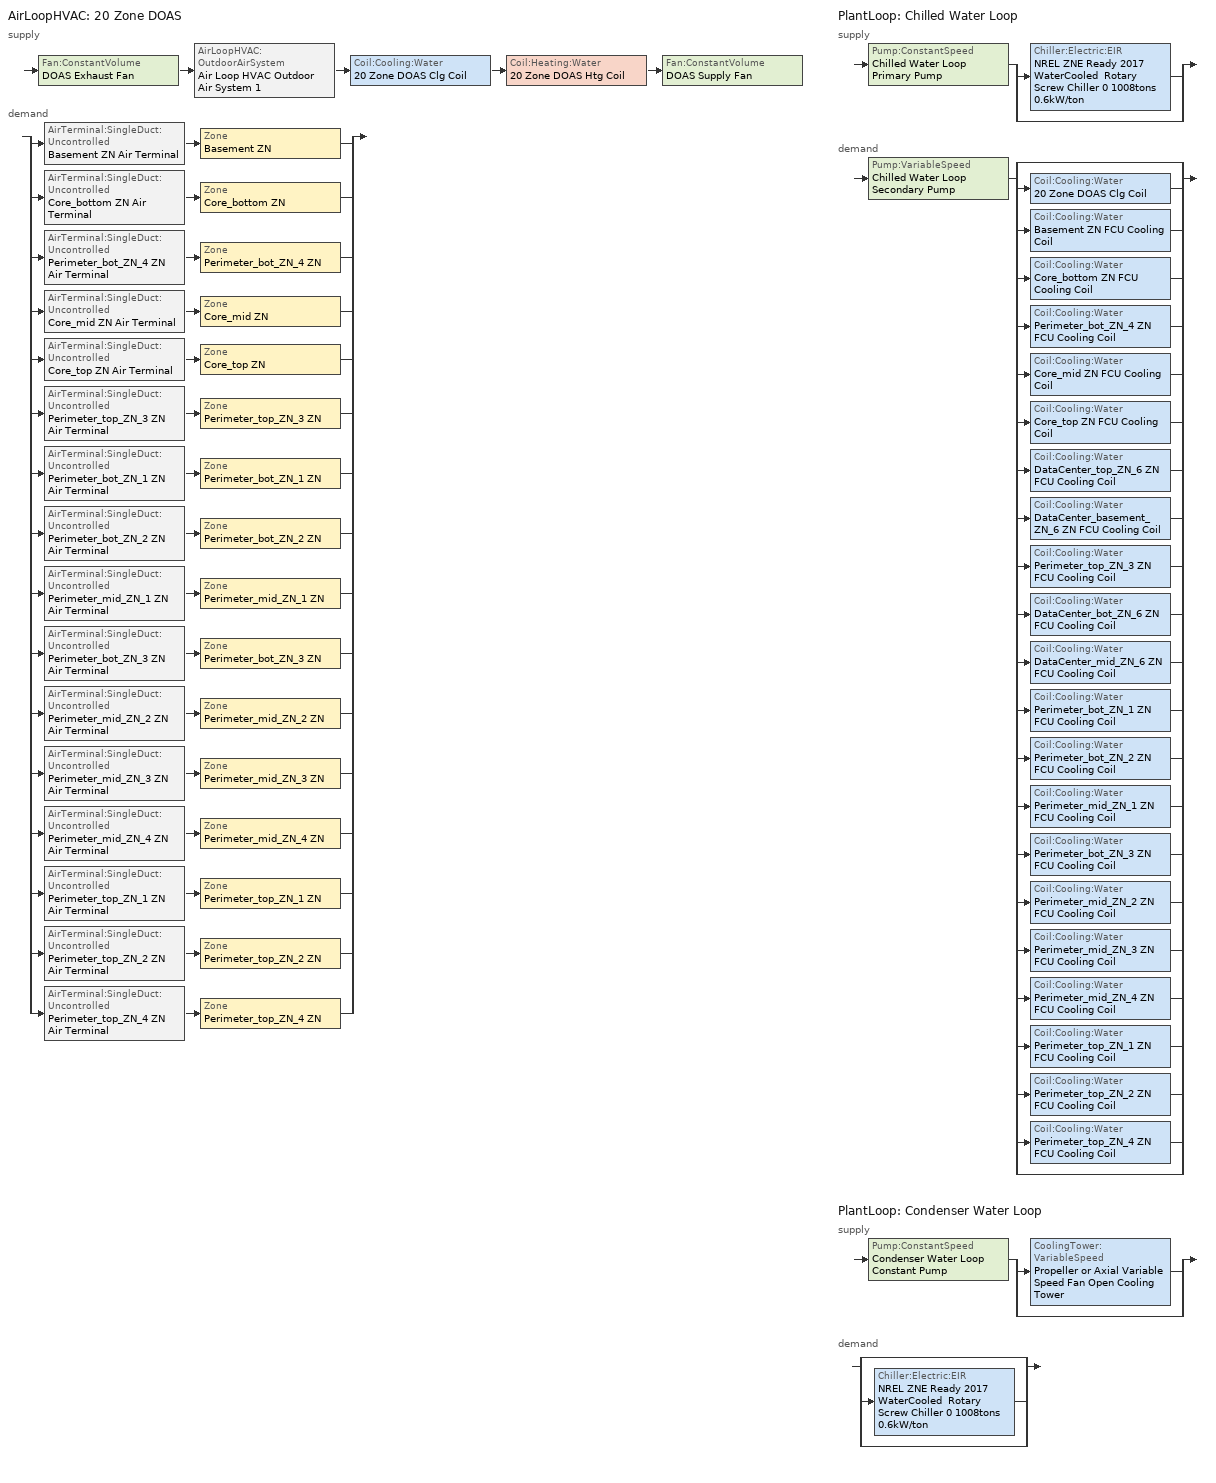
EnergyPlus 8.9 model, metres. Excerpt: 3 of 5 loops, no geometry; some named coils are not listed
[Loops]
AirLoopHVAC '20 Zone DOAS'
 supply: Fan:ConstantVolume 'DOAS Exhaust Fan' > AirLoopHVAC:OutdoorAirSystem 'Air Loop HVAC Outdoor Air System 1' > Coil:Cooling:Water '20 Zone DOAS Clg Coil' > Coil:Heating:Water '20 Zone DOAS Htg Coil' > Fan:ConstantVolume 'DOAS Supply Fan'
 demand: split
  | AirTerminal:SingleDuct:Uncontrolled 'Basement ZN Air Terminal' > Zone 'Basement ZN'
  | AirTerminal:SingleDuct:Uncontrolled 'Core_bottom ZN Air Terminal' > Zone 'Core_bottom ZN'
  | AirTerminal:SingleDuct:Uncontrolled 'Perimeter_bot_ZN_4 ZN Air Terminal' > Zone 'Perimeter_bot_ZN_4 ZN'
  | AirTerminal:SingleDuct:Uncontrolled 'Core_mid ZN Air Terminal' > Zone 'Core_mid ZN'
  | AirTerminal:SingleDuct:Uncontrolled 'Core_top ZN Air Terminal' > Zone 'Core_top ZN'
  | AirTerminal:SingleDuct:Uncontrolled 'Perimeter_top_ZN_3 ZN Air Terminal' > Zone 'Perimeter_top_ZN_3 ZN'
  | AirTerminal:SingleDuct:Uncontrolled 'Perimeter_bot_ZN_1 ZN Air Terminal' > Zone 'Perimeter_bot_ZN_1 ZN'
  | AirTerminal:SingleDuct:Uncontrolled 'Perimeter_bot_ZN_2 ZN Air Terminal' > Zone 'Perimeter_bot_ZN_2 ZN'
  | AirTerminal:SingleDuct:Uncontrolled 'Perimeter_mid_ZN_1 ZN Air Terminal' > Zone 'Perimeter_mid_ZN_1 ZN'
  | AirTerminal:SingleDuct:Uncontrolled 'Perimeter_bot_ZN_3 ZN Air Terminal' > Zone 'Perimeter_bot_ZN_3 ZN'
  | AirTerminal:SingleDuct:Uncontrolled 'Perimeter_mid_ZN_2 ZN Air Terminal' > Zone 'Perimeter_mid_ZN_2 ZN'
  | AirTerminal:SingleDuct:Uncontrolled 'Perimeter_mid_ZN_3 ZN Air Terminal' > Zone 'Perimeter_mid_ZN_3 ZN'
  | AirTerminal:SingleDuct:Uncontrolled 'Perimeter_mid_ZN_4 ZN Air Terminal' > Zone 'Perimeter_mid_ZN_4 ZN'
  | AirTerminal:SingleDuct:Uncontrolled 'Perimeter_top_ZN_1 ZN Air Terminal' > Zone 'Perimeter_top_ZN_1 ZN'
  | AirTerminal:SingleDuct:Uncontrolled 'Perimeter_top_ZN_2 ZN Air Terminal' > Zone 'Perimeter_top_ZN_2 ZN'
  | AirTerminal:SingleDuct:Uncontrolled 'Perimeter_top_ZN_4 ZN Air Terminal' > Zone 'Perimeter_top_ZN_4 ZN'
PlantLoop 'Chilled Water Loop'
 supply: Pump:ConstantSpeed 'Chilled Water Loop Primary Pump' > split
  | Chiller:Electric:EIR 'NREL ZNE Ready 2017 WaterCooled  Rotary Screw Chiller 0 1008tons 0.6kW/ton'
  | bypass
 demand: Pump:VariableSpeed 'Chilled Water Loop Secondary Pump' > split
  | bypass
  | Coil:Cooling:Water '20 Zone DOAS Clg Coil'
  | Coil:Cooling:Water 'Basement ZN FCU Cooling Coil'
  | Coil:Cooling:Water 'Core_bottom ZN FCU Cooling Coil'
  | Coil:Cooling:Water 'Perimeter_bot_ZN_4 ZN FCU Cooling Coil'
  | Coil:Cooling:Water 'Core_mid ZN FCU Cooling Coil'
  | Coil:Cooling:Water 'Core_top ZN FCU Cooling Coil'
  | Coil:Cooling:Water 'DataCenter_top_ZN_6 ZN FCU Cooling Coil'
  | Coil:Cooling:Water 'DataCenter_basement_ZN_6 ZN FCU Cooling Coil'
  | Coil:Cooling:Water 'Perimeter_top_ZN_3 ZN FCU Cooling Coil'
  | Coil:Cooling:Water 'DataCenter_bot_ZN_6 ZN FCU Cooling Coil'
  | Coil:Cooling:Water 'DataCenter_mid_ZN_6 ZN FCU Cooling Coil'
  | Coil:Cooling:Water 'Perimeter_bot_ZN_1 ZN FCU Cooling Coil'
  | Coil:Cooling:Water 'Perimeter_bot_ZN_2 ZN FCU Cooling Coil'
  | Coil:Cooling:Water 'Perimeter_mid_ZN_1 ZN FCU Cooling Coil'
  | Coil:Cooling:Water 'Perimeter_bot_ZN_3 ZN FCU Cooling Coil'
  | Coil:Cooling:Water 'Perimeter_mid_ZN_2 ZN FCU Cooling Coil'
  | Coil:Cooling:Water 'Perimeter_mid_ZN_3 ZN FCU Cooling Coil'
  | Coil:Cooling:Water 'Perimeter_mid_ZN_4 ZN FCU Cooling Coil'
  | Coil:Cooling:Water 'Perimeter_top_ZN_1 ZN FCU Cooling Coil'
  | Coil:Cooling:Water 'Perimeter_top_ZN_2 ZN FCU Cooling Coil'
  | Coil:Cooling:Water 'Perimeter_top_ZN_4 ZN FCU Cooling Coil'
  | bypass
PlantLoop 'Condenser Water Loop'
 supply: Pump:ConstantSpeed 'Condenser Water Loop Constant Pump' > split
  | CoolingTower:VariableSpeed 'Propeller or Axial Variable Speed Fan Open Cooling Tower'
  | bypass
 demand: split
  | bypass
  | Chiller:Electric:EIR 'NREL ZNE Ready 2017 WaterCooled  Rotary Screw Chiller 0 1008tons 0.6kW/ton'
  | bypass
[ZoneControl:Thermostat] Control Object Type 1=ThermostatSetpoint:DualSetpoint
Name | Zone or ZoneList | Control Type Schedule | Control Name 1
Basement ZN Thermostat | Basement ZN | Basement ZN Thermostat Schedule | Office WholeBuilding - Lg Office Thermostat 1
Core_bottom ZN Thermostat | Core_bottom ZN | Core_bottom ZN Thermostat Schedule | Office WholeBuilding - Lg Office Thermostat 2
Core_mid ZN Thermostat | Core_mid ZN | Core_mid ZN Thermostat Schedule | Office WholeBuilding - Lg Office Thermostat 3
Core_top ZN Thermostat | Core_top ZN | Core_top ZN Thermostat Schedule | Office WholeBuilding - Lg Office Thermostat 4
DataCenter_basement_ZN_6 ZN Thermostat | DataCenter_basement_ZN_6 ZN | DataCenter_basement_ZN_6 ZN Thermostat Schedule | Office OfficeLarge Main Data Center Thermostat 1
DataCenter_bot_ZN_6 ZN Thermostat | DataCenter_bot_ZN_6 ZN | DataCenter_bot_ZN_6 ZN Thermostat Schedule | Office OfficeLarge Data Center Thermostat 1
DataCenter_mid_ZN_6 ZN Thermostat | DataCenter_mid_ZN_6 ZN | DataCenter_mid_ZN_6 ZN Thermostat Schedule | Office OfficeLarge Data Center Thermostat 2
DataCenter_top_ZN_6 ZN Thermostat | DataCenter_top_ZN_6 ZN | DataCenter_top_ZN_6 ZN Thermostat Schedule | Office OfficeLarge Data Center Thermostat 3
Perimeter_bot_ZN_1 ZN Thermostat | Perimeter_bot_ZN_1 ZN | Perimeter_bot_ZN_1 ZN Thermostat Schedule | Office WholeBuilding - Lg Office Thermostat 5
Perimeter_bot_ZN_2 ZN Thermostat | Perimeter_bot_ZN_2 ZN | Perimeter_bot_ZN_2 ZN Thermostat Schedule | Office WholeBuilding - Lg Office Thermostat 6
Perimeter_bot_ZN_3 ZN Thermostat | Perimeter_bot_ZN_3 ZN | Perimeter_bot_ZN_3 ZN Thermostat Schedule | Office WholeBuilding - Lg Office Thermostat 7
Perimeter_bot_ZN_4 ZN Thermostat | Perimeter_bot_ZN_4 ZN | Perimeter_bot_ZN_4 ZN Thermostat Schedule | Office WholeBuilding - Lg Office Thermostat 8
Perimeter_mid_ZN_1 ZN Thermostat | Perimeter_mid_ZN_1 ZN | Perimeter_mid_ZN_1 ZN Thermostat Schedule | Office WholeBuilding - Lg Office Thermostat 9
Perimeter_mid_ZN_2 ZN Thermostat | Perimeter_mid_ZN_2 ZN | Perimeter_mid_ZN_2 ZN Thermostat Schedule | Office WholeBuilding - Lg Office Thermostat 10
Perimeter_mid_ZN_3 ZN Thermostat | Perimeter_mid_ZN_3 ZN | Perimeter_mid_ZN_3 ZN Thermostat Schedule | Office WholeBuilding - Lg Office Thermostat 11
Perimeter_mid_ZN_4 ZN Thermostat | Perimeter_mid_ZN_4 ZN | Perimeter_mid_ZN_4 ZN Thermostat Schedule | Office WholeBuilding - Lg Office Thermostat 12
Perimeter_top_ZN_1 ZN Thermostat | Perimeter_top_ZN_1 ZN | Perimeter_top_ZN_1 ZN Thermostat Schedule | Office WholeBuilding - Lg Office Thermostat 13
Perimeter_top_ZN_2 ZN Thermostat | Perimeter_top_ZN_2 ZN | Perimeter_top_ZN_2 ZN Thermostat Schedule | Office WholeBuilding - Lg Office Thermostat 14
Perimeter_top_ZN_3 ZN Thermostat | Perimeter_top_ZN_3 ZN | Perimeter_top_ZN_3 ZN Thermostat Schedule | Office WholeBuilding - Lg Office Thermostat 15
Perimeter_top_ZN_4 ZN Thermostat | Perimeter_top_ZN_4 ZN | Perimeter_top_ZN_4 ZN Thermostat Schedule | Office WholeBuilding - Lg Office Thermostat 16
[ThermostatSetpoint:DualSetpoint]
Name | Heating Setpoint Temperature Schedule | Cooling Setpoint Temperature Schedule
Office WholeBuilding - Lg Office Thermostat 1; Office WholeBuilding - Lg Office Thermostat 2; Office WholeBuilding - Lg Office Thermostat 3; Office WholeBuilding - Lg Office Thermostat 4; Office WholeBuilding - Lg Office Thermostat 5; Office WholeBuilding - Lg Office Thermostat 6; Office WholeBuilding - Lg Office Thermostat 7; Office WholeBuilding - Lg Office Thermostat 8; Office WholeBuilding - Lg Office Thermostat 9; Office WholeBuilding - Lg Office Thermostat 10; Office WholeBuilding - Lg Office Thermostat 11; Office WholeBuilding - Lg Office Thermostat 12; Office WholeBuilding - Lg Office Thermostat 13; Office WholeBuilding - Lg Office Thermostat 14; Office WholeBuilding - Lg Office Thermostat 15; Office WholeBuilding - Lg Office Thermostat 16 | OfficeLarge HTGSETP_SCH_YES_OPTIMUM | OfficeLarge CLGSETP_SCH_NO_SETBACK
Office OfficeLarge Main Data Center Thermostat 1; Office OfficeLarge Data Center Thermostat 1; Office OfficeLarge Data Center Thermostat 2; Office OfficeLarge Data Center Thermostat 3 | OfficeLarge HTGSETP_DC_SCH | OfficeLarge CLGSETP_DC_SCH
[AirTerminal:SingleDuct:Uncontrolled] Availability Schedule=Always On Discrete; Maximum Air Flow Rate {m3/s}=AutoSize
Basement ZN Air Terminal; Core_bottom ZN Air Terminal; Core_mid ZN Air Terminal; Core_top ZN Air Terminal; Perimeter_bot_ZN_1 ZN Air Terminal; Perimeter_bot_ZN_2 ZN Air Terminal; Perimeter_bot_ZN_3 ZN Air Terminal; Perimeter_bot_ZN_4 ZN Air Terminal; Perimeter_mid_ZN_1 ZN Air Terminal; Perimeter_mid_ZN_2 ZN Air Terminal; Perimeter_mid_ZN_3 ZN Air Terminal; Perimeter_mid_ZN_4 ZN Air Terminal; Perimeter_top_ZN_1 ZN Air Terminal; Perimeter_top_ZN_2 ZN Air Terminal; Perimeter_top_ZN_3 ZN Air Terminal; Perimeter_top_ZN_4 ZN Air Terminal
[Fan:OnOff] Availability Schedule=Always On Discrete; Fan Total Efficiency=0.385; Pressure Rise {Pa}=309.992; Maximum Flow Rate {m3/s}=Autosize; Motor Efficiency=0.7; Motor In Airstream Fraction=1
Name | Fan Power Ratio Function of Speed Ratio Curve | Fan Efficiency Ratio Function of Speed Ratio Curve
Basement ZN Fan Coil fan | Fan On Off Power Curve | Fan On Off Efficiency Curve
Core_bottom ZN Fan Coil fan | Fan On Off Power Curve 1 | Fan On Off Efficiency Curve 1
Core_mid ZN Fan Coil fan | Fan On Off Power Curve 3 | Fan On Off Efficiency Curve 3
Core_top ZN Fan Coil fan | Fan On Off Power Curve 4 | Fan On Off Efficiency Curve 4
DataCenter_basement_ZN_6 ZN Fan Coil fan | Fan On Off Power Curve 6 | Fan On Off Efficiency Curve 6
DataCenter_bot_ZN_6 ZN Fan Coil fan | Fan On Off Power Curve 8 | Fan On Off Efficiency Curve 8
DataCenter_mid_ZN_6 ZN Fan Coil fan | Fan On Off Power Curve 9 | Fan On Off Efficiency Curve 9
DataCenter_top_ZN_6 ZN Fan Coil fan | Fan On Off Power Curve 5 | Fan On Off Efficiency Curve 5
Perimeter_bot_ZN_1 ZN Fan Coil fan | Fan On Off Power Curve 10 | Fan On Off Efficiency Curve 10
Perimeter_bot_ZN_2 ZN Fan Coil fan | Fan On Off Power Curve 11 | Fan On Off Efficiency Curve 11
Perimeter_bot_ZN_3 ZN Fan Coil fan | Fan On Off Power Curve 13 | Fan On Off Efficiency Curve 13
Perimeter_bot_ZN_4 ZN Fan Coil fan | Fan On Off Power Curve 2 | Fan On Off Efficiency Curve 2
Perimeter_mid_ZN_1 ZN Fan Coil fan | Fan On Off Power Curve 12 | Fan On Off Efficiency Curve 12
Perimeter_mid_ZN_2 ZN Fan Coil fan | Fan On Off Power Curve 14 | Fan On Off Efficiency Curve 14
Perimeter_mid_ZN_3 ZN Fan Coil fan | Fan On Off Power Curve 15 | Fan On Off Efficiency Curve 15
Perimeter_mid_ZN_4 ZN Fan Coil fan | Fan On Off Power Curve 16 | Fan On Off Efficiency Curve 16
Perimeter_top_ZN_1 ZN Fan Coil fan | Fan On Off Power Curve 17 | Fan On Off Efficiency Curve 17
Perimeter_top_ZN_2 ZN Fan Coil fan | Fan On Off Power Curve 18 | Fan On Off Efficiency Curve 18
Perimeter_top_ZN_3 ZN Fan Coil fan | Fan On Off Power Curve 7 | Fan On Off Efficiency Curve 7
Perimeter_top_ZN_4 ZN Fan Coil fan | Fan On Off Power Curve 19 | Fan On Off Efficiency Curve 19
[Coil:Cooling:Water] Availability Schedule=Always On Discrete; Design Water Flow Rate {m3/s}=Autosize; Design Air Flow Rate {m3/s}=Autosize; Design Inlet Water Temperature {C}=6.66667; Design Inlet Air Temperature {C}=Autosize; Design Inlet Air Humidity Ratio {kgWater/kgDryAir}=Autosize; Design Outlet Air Humidity Ratio {kgWater/kgDryAir}=Autosize; Type of Analysis=SimpleAnalysis; Heat Exchanger Configuration=CrossFlow
Name | Design Outlet Air Temperature {C}
Basement ZN FCU Cooling Coil; Core_bottom ZN FCU Cooling Coil; Core_mid ZN FCU Cooling Coil; Core_top ZN FCU Cooling Coil; DataCenter_basement_ZN_6 ZN FCU Cooling Coil; DataCenter_bot_ZN_6 ZN FCU Cooling Coil; DataCenter_mid_ZN_6 ZN FCU Cooling Coil; DataCenter_top_ZN_6 ZN FCU Cooling Coil; Perimeter_bot_ZN_1 ZN FCU Cooling Coil; Perimeter_bot_ZN_2 ZN FCU Cooling Coil; Perimeter_bot_ZN_3 ZN FCU Cooling Coil; Perimeter_bot_ZN_4 ZN FCU Cooling Coil; Perimeter_mid_ZN_1 ZN FCU Cooling Coil; Perimeter_mid_ZN_2 ZN FCU Cooling Coil; Perimeter_mid_ZN_3 ZN FCU Cooling Coil; Perimeter_mid_ZN_4 ZN FCU Cooling Coil; Perimeter_top_ZN_1 ZN FCU Cooling Coil; Perimeter_top_ZN_2 ZN FCU Cooling Coil; Perimeter_top_ZN_3 ZN FCU Cooling Coil; Perimeter_top_ZN_4 ZN FCU Cooling Coil | 12.7778
20 Zone DOAS Clg Coil | Autosize
[Coil:Heating:Water]
20 Zone DOAS Htg Coil: Availability Schedule=Always On Discrete; U-Factor Times Area Value {W/K}=Autosize; Maximum Water Flow Rate {m3/s}=Autosize; Performance Input Method=UFactorTimesAreaAndDesignWaterFlowRate; Rated Capacity {W}=Autosize; Rated Inlet Water Temperature {C}=48.8889; Rated Inlet Air Temperature {C}=16.6; Rated Outlet Water Temperature {C}=37.7778; Rated Outlet Air Temperature {C}=32.2; Rated Ratio for Air and Water Convection=0.5
[ZoneHVAC:FourPipeFanCoil] Availability Schedule=Always On Discrete; Capacity Control Method=CyclingFan; Maximum Supply Air Flow Rate {m3/s}=Autosize; Maximum Outdoor Air Flow Rate {m3/s}=0; Maximum Cold Water Flow Rate {m3/s}=Autosize; Maximum Hot Water Flow Rate {m3/s}=Autosize; Minimum Supply Air Temperature in Cooling Mode {C}=Autosize; Maximum Supply Air Temperature in Heating Mode {C}=Autosize
Name | Supply Air Fan | Cooling Coil | Heating Coil
Basement ZN FCU | Basement ZN Fan Coil fan | Basement ZN FCU Cooling Coil | Basement ZN FCU Heating Coil
Core_bottom ZN FCU | Core_bottom ZN Fan Coil fan | Core_bottom ZN FCU Cooling Coil | Core_bottom ZN FCU Heating Coil
Core_mid ZN FCU | Core_mid ZN Fan Coil fan | Core_mid ZN FCU Cooling Coil | Core_mid ZN FCU Heating Coil
Core_top ZN FCU | Core_top ZN Fan Coil fan | Core_top ZN FCU Cooling Coil | Core_top ZN FCU Heating Coil
DataCenter_basement_ZN_6 ZN FCU | DataCenter_basement_ZN_6 ZN Fan Coil fan | DataCenter_basement_ZN_6 ZN FCU Cooling Coil | DataCenter_basement_ZN_6 ZN FCU Heating Coil
DataCenter_bot_ZN_6 ZN FCU | DataCenter_bot_ZN_6 ZN Fan Coil fan | DataCenter_bot_ZN_6 ZN FCU Cooling Coil | DataCenter_bot_ZN_6 ZN FCU Heating Coil
DataCenter_mid_ZN_6 ZN FCU | DataCenter_mid_ZN_6 ZN Fan Coil fan | DataCenter_mid_ZN_6 ZN FCU Cooling Coil | DataCenter_mid_ZN_6 ZN FCU Heating Coil
DataCenter_top_ZN_6 ZN FCU | DataCenter_top_ZN_6 ZN Fan Coil fan | DataCenter_top_ZN_6 ZN FCU Cooling Coil | DataCenter_top_ZN_6 ZN FCU Heating Coil
Perimeter_bot_ZN_1 ZN FCU | Perimeter_bot_ZN_1 ZN Fan Coil fan | Perimeter_bot_ZN_1 ZN FCU Cooling Coil | Perimeter_bot_ZN_1 ZN FCU Heating Coil
Perimeter_bot_ZN_2 ZN FCU | Perimeter_bot_ZN_2 ZN Fan Coil fan | Perimeter_bot_ZN_2 ZN FCU Cooling Coil | Perimeter_bot_ZN_2 ZN FCU Heating Coil
Perimeter_bot_ZN_3 ZN FCU | Perimeter_bot_ZN_3 ZN Fan Coil fan | Perimeter_bot_ZN_3 ZN FCU Cooling Coil | Perimeter_bot_ZN_3 ZN FCU Heating Coil
Perimeter_bot_ZN_4 ZN FCU | Perimeter_bot_ZN_4 ZN Fan Coil fan | Perimeter_bot_ZN_4 ZN FCU Cooling Coil | Perimeter_bot_ZN_4 ZN FCU Heating Coil
Perimeter_mid_ZN_1 ZN FCU | Perimeter_mid_ZN_1 ZN Fan Coil fan | Perimeter_mid_ZN_1 ZN FCU Cooling Coil | Perimeter_mid_ZN_1 ZN FCU Heating Coil
Perimeter_mid_ZN_2 ZN FCU | Perimeter_mid_ZN_2 ZN Fan Coil fan | Perimeter_mid_ZN_2 ZN FCU Cooling Coil | Perimeter_mid_ZN_2 ZN FCU Heating Coil
Perimeter_mid_ZN_3 ZN FCU | Perimeter_mid_ZN_3 ZN Fan Coil fan | Perimeter_mid_ZN_3 ZN FCU Cooling Coil | Perimeter_mid_ZN_3 ZN FCU Heating Coil
Perimeter_mid_ZN_4 ZN FCU | Perimeter_mid_ZN_4 ZN Fan Coil fan | Perimeter_mid_ZN_4 ZN FCU Cooling Coil | Perimeter_mid_ZN_4 ZN FCU Heating Coil
Perimeter_top_ZN_1 ZN FCU | Perimeter_top_ZN_1 ZN Fan Coil fan | Perimeter_top_ZN_1 ZN FCU Cooling Coil | Perimeter_top_ZN_1 ZN FCU Heating Coil
Perimeter_top_ZN_2 ZN FCU | Perimeter_top_ZN_2 ZN Fan Coil fan | Perimeter_top_ZN_2 ZN FCU Cooling Coil | Perimeter_top_ZN_2 ZN FCU Heating Coil
Perimeter_top_ZN_3 ZN FCU | Perimeter_top_ZN_3 ZN Fan Coil fan | Perimeter_top_ZN_3 ZN FCU Cooling Coil | Perimeter_top_ZN_3 ZN FCU Heating Coil
Perimeter_top_ZN_4 ZN FCU | Perimeter_top_ZN_4 ZN Fan Coil fan | Perimeter_top_ZN_4 ZN FCU Cooling Coil | Perimeter_top_ZN_4 ZN FCU Heating Coil
[Zone equipment]
Basement ZN: Basement ZN Air Terminal, Basement ZN FCU
Core_bottom ZN: Core_bottom ZN Air Terminal, Core_bottom ZN FCU
Core_mid ZN: Core_mid ZN Air Terminal, Core_mid ZN FCU
Core_top ZN: Core_top ZN Air Terminal, Core_top ZN FCU
DataCenter_basement_ZN_6 ZN: DataCenter_basement_ZN_6 ZN FCU
DataCenter_bot_ZN_6 ZN: DataCenter_bot_ZN_6 ZN FCU
DataCenter_mid_ZN_6 ZN: DataCenter_mid_ZN_6 ZN FCU
DataCenter_top_ZN_6 ZN: DataCenter_top_ZN_6 ZN FCU
Perimeter_bot_ZN_1 ZN: Perimeter_bot_ZN_1 ZN Air Terminal, Perimeter_bot_ZN_1 ZN FCU
Perimeter_bot_ZN_2 ZN: Perimeter_bot_ZN_2 ZN Air Terminal, Perimeter_bot_ZN_2 ZN FCU
Perimeter_bot_ZN_3 ZN: Perimeter_bot_ZN_3 ZN Air Terminal, Perimeter_bot_ZN_3 ZN FCU
Perimeter_bot_ZN_4 ZN: Perimeter_bot_ZN_4 ZN Air Terminal, Perimeter_bot_ZN_4 ZN FCU
Perimeter_mid_ZN_1 ZN: Perimeter_mid_ZN_1 ZN Air Terminal, Perimeter_mid_ZN_1 ZN FCU
Perimeter_mid_ZN_2 ZN: Perimeter_mid_ZN_2 ZN Air Terminal, Perimeter_mid_ZN_2 ZN FCU
Perimeter_mid_ZN_3 ZN: Perimeter_mid_ZN_3 ZN Air Terminal, Perimeter_mid_ZN_3 ZN FCU
Perimeter_mid_ZN_4 ZN: Perimeter_mid_ZN_4 ZN Air Terminal, Perimeter_mid_ZN_4 ZN FCU
Perimeter_top_ZN_1 ZN: Perimeter_top_ZN_1 ZN Air Terminal, Perimeter_top_ZN_1 ZN FCU
Perimeter_top_ZN_2 ZN: Perimeter_top_ZN_2 ZN Air Terminal, Perimeter_top_ZN_2 ZN FCU
Perimeter_top_ZN_3 ZN: Perimeter_top_ZN_3 ZN Air Terminal, Perimeter_top_ZN_3 ZN FCU
Perimeter_top_ZN_4 ZN: Perimeter_top_ZN_4 ZN Air Terminal, Perimeter_top_ZN_4 ZN FCU
[Sizing:Zone] Zone Cooling Design Supply Air Temperature Input Method=SupplyAirTemperature; Zone Cooling Design Supply Air Temperature {C}=12.7778; Zone Cooling Design Supply Air Temperature Difference {deltaC}=11.11; Zone Heating Design Supply Air Temperature Input Method=SupplyAirTemperature; Zone Heating Design Supply Air Temperature {C}=40; Zone Heating Design Supply Air Temperature Difference {deltaC}=11.11; Zone Cooling Design Supply Air Humidity Ratio {kgWater/kgDryAir}=0.0085; Zone Heating Design Supply Air Humidity Ratio {kgWater/kgDryAir}=0.008; Cooling Design Air Flow Rate {m3/s}=0; Cooling Minimum Air Flow per Zone Floor Area {m3/s-m2}=0.000762; Cooling Minimum Air Flow {m3/s}=0; Cooling Minimum Air Flow Fraction=0; Heating Design Air Flow Method=DesignDay; Heating Design Air Flow Rate {m3/s}=0; Heating Maximum Air Flow per Zone Floor Area {m3/s-m2}=0.002032; Heating Maximum Air Flow {m3/s}=0.141576; Heating Maximum Air Flow Fraction=0.3
Name | Design Specification Outdoor Air Object | Cooling Design Air Flow Method | Design Specification Zone Air Distribution Object | Account for Dedicated Outdoor Air System | Dedicated Outdoor Air System Control Strategy | Dedicated Outdoor Air Low Setpoint Temperature for Design {C} | Dedicated Outdoor Air High Setpoint Temperature for Design {C}
Basement ZN | Office WholeBuilding - Lg Office Ventilation | DesignDayWithLimit | Basement ZN Design Spec Zone Air Dist | Yes | NeutralSupplyAir | 15.5556 | 21.1111
Core_bottom ZN | Office WholeBuilding - Lg Office Ventilation | DesignDayWithLimit | Core_bottom ZN Design Spec Zone Air Dist | Yes | NeutralSupplyAir | 15.5556 | 21.1111
Core_mid ZN | Office WholeBuilding - Lg Office Ventilation | DesignDayWithLimit | Core_mid ZN Design Spec Zone Air Dist | Yes | NeutralSupplyAir | 15.5556 | 21.1111
Core_top ZN | Office WholeBuilding - Lg Office Ventilation | DesignDayWithLimit | Core_top ZN Design Spec Zone Air Dist | Yes | NeutralSupplyAir | 15.5556 | 21.1111
DataCenter_basement_ZN_6 ZN | Office OfficeLarge Main Data Center Ventilation | DesignDay | DataCenter_basement_ZN_6 ZN Design Spec Zone Air Dist | No
DataCenter_bot_ZN_6 ZN | Office OfficeLarge Data Center Ventilation | DesignDay | DataCenter_bot_ZN_6 ZN Design Spec Zone Air Dist | No
DataCenter_mid_ZN_6 ZN | Office OfficeLarge Data Center Ventilation | DesignDay | DataCenter_mid_ZN_6 ZN Design Spec Zone Air Dist | No
DataCenter_top_ZN_6 ZN | Office OfficeLarge Data Center Ventilation | DesignDay | DataCenter_top_ZN_6 ZN Design Spec Zone Air Dist | No
Perimeter_bot_ZN_1 ZN | Office WholeBuilding - Lg Office Ventilation | DesignDayWithLimit | Perimeter_bot_ZN_1 ZN Design Spec Zone Air Dist | Yes | NeutralSupplyAir | 15.5556 | 21.1111
Perimeter_bot_ZN_2 ZN | Office WholeBuilding - Lg Office Ventilation | DesignDayWithLimit | Perimeter_bot_ZN_2 ZN Design Spec Zone Air Dist | Yes | NeutralSupplyAir | 15.5556 | 21.1111
Perimeter_bot_ZN_3 ZN | Office WholeBuilding - Lg Office Ventilation | DesignDayWithLimit | Perimeter_bot_ZN_3 ZN Design Spec Zone Air Dist | Yes | NeutralSupplyAir | 15.5556 | 21.1111
Perimeter_bot_ZN_4 ZN | Office WholeBuilding - Lg Office Ventilation | DesignDayWithLimit | Perimeter_bot_ZN_4 ZN Design Spec Zone Air Dist | Yes | NeutralSupplyAir | 15.5556 | 21.1111
Perimeter_mid_ZN_1 ZN | Office WholeBuilding - Lg Office Ventilation | DesignDayWithLimit | Perimeter_mid_ZN_1 ZN Design Spec Zone Air Dist | Yes | NeutralSupplyAir | 15.5556 | 21.1111
Perimeter_mid_ZN_2 ZN | Office WholeBuilding - Lg Office Ventilation | DesignDayWithLimit | Perimeter_mid_ZN_2 ZN Design Spec Zone Air Dist | Yes | NeutralSupplyAir | 15.5556 | 21.1111
Perimeter_mid_ZN_3 ZN | Office WholeBuilding - Lg Office Ventilation | DesignDayWithLimit | Perimeter_mid_ZN_3 ZN Design Spec Zone Air Dist | Yes | NeutralSupplyAir | 15.5556 | 21.1111
Perimeter_mid_ZN_4 ZN | Office WholeBuilding - Lg Office Ventilation | DesignDayWithLimit | Perimeter_mid_ZN_4 ZN Design Spec Zone Air Dist | Yes | NeutralSupplyAir | 15.5556 | 21.1111
Perimeter_top_ZN_1 ZN | Office WholeBuilding - Lg Office Ventilation | DesignDayWithLimit | Perimeter_top_ZN_1 ZN Design Spec Zone Air Dist | Yes | NeutralSupplyAir | 15.5556 | 21.1111
Perimeter_top_ZN_2 ZN | Office WholeBuilding - Lg Office Ventilation | DesignDayWithLimit | Perimeter_top_ZN_2 ZN Design Spec Zone Air Dist | Yes | NeutralSupplyAir | 15.5556 | 21.1111
Perimeter_top_ZN_3 ZN | Office WholeBuilding - Lg Office Ventilation | DesignDayWithLimit | Perimeter_top_ZN_3 ZN Design Spec Zone Air Dist | Yes | NeutralSupplyAir | 15.5556 | 21.1111
Perimeter_top_ZN_4 ZN | Office WholeBuilding - Lg Office Ventilation | DesignDayWithLimit | Perimeter_top_ZN_4 ZN Design Spec Zone Air Dist | Yes | NeutralSupplyAir | 15.5556 | 21.1111
[DesignSpecification:ZoneAirDistribution] Zone Air Distribution Effectiveness in Cooling Mode=1; Zone Air Distribution Effectiveness in Heating Mode=1
Basement ZN Design Spec Zone Air Dist; Core_bottom ZN Design Spec Zone Air Dist; Core_mid ZN Design Spec Zone Air Dist; Core_top ZN Design Spec Zone Air Dist; DataCenter_basement_ZN_6 ZN Design Spec Zone Air Dist; DataCenter_bot_ZN_6 ZN Design Spec Zone Air Dist; DataCenter_mid_ZN_6 ZN Design Spec Zone Air Dist; DataCenter_top_ZN_6 ZN Design Spec Zone Air Dist; Perimeter_bot_ZN_1 ZN Design Spec Zone Air Dist; Perimeter_bot_ZN_2 ZN Design Spec Zone Air Dist; Perimeter_bot_ZN_3 ZN Design Spec Zone Air Dist; Perimeter_bot_ZN_4 ZN Design Spec Zone Air Dist; Perimeter_mid_ZN_1 ZN Design Spec Zone Air Dist; Perimeter_mid_ZN_2 ZN Design Spec Zone Air Dist; Perimeter_mid_ZN_3 ZN Design Spec Zone Air Dist; Perimeter_mid_ZN_4 ZN Design Spec Zone Air Dist; Perimeter_top_ZN_1 ZN Design Spec Zone Air Dist; Perimeter_top_ZN_2 ZN Design Spec Zone Air Dist; Perimeter_top_ZN_3 ZN Design Spec Zone Air Dist; Perimeter_top_ZN_4 ZN Design Spec Zone Air Dist
[Controller:MechanicalVentilation]
20 Zone DOAS Mechanical Ventilation Controller: Availability Schedule=Always On Discrete; Demand Controlled Ventilation=No; System Outdoor Air Method=ZoneSum; Zone Name 1=Basement ZN; Design Specification Outdoor Air Object Name 1=Office WholeBuilding - Lg Office Ventilation; Design Specification Zone Air Distribution Object Name 1=Basement ZN Design Spec Zone Air Dist; Zone Name 2=Core_bottom ZN; Design Specification Outdoor Air Object Name 2=Office WholeBuilding - Lg Office Ventilation; Design Specification Zone Air Distribution Object Name 2=Core_bottom ZN Design Spec Zone Air Dist; Zone Name 3=Core_mid ZN; Design Specification Outdoor Air Object Name 3=Office WholeBuilding - Lg Office Ventilation; Design Specification Zone Air Distribution Object Name 3=Core_mid ZN Design Spec Zone Air Dist; Zone Name 4=Core_top ZN; Design Specification Outdoor Air Object Name 4=Office WholeBuilding - Lg Office Ventilation; Design Specification Zone Air Distribution Object Name 4=Core_top ZN Design Spec Zone Air Dist; Zone Name 5=Perimeter_bot_ZN_1 ZN; Design Specification Outdoor Air Object Name 5=Office WholeBuilding - Lg Office Ventilation; Design Specification Zone Air Distribution Object Name 5=Perimeter_bot_ZN_1 ZN Design Spec Zone Air Dist; Zone Name 6=Perimeter_bot_ZN_2 ZN; Design Specification Outdoor Air Object Name 6=Office WholeBuilding - Lg Office Ventilation; Design Specification Zone Air Distribution Object Name 6=Perimeter_bot_ZN_2 ZN Design Spec Zone Air Dist; Zone Name 7=Perimeter_bot_ZN_3 ZN; Design Specification Outdoor Air Object Name 7=Office WholeBuilding - Lg Office Ventilation; Design Specification Zone Air Distribution Object Name 7=Perimeter_bot_ZN_3 ZN Design Spec Zone Air Dist; Zone Name 8=Perimeter_bot_ZN_4 ZN; Design Specification Outdoor Air Object Name 8=Office WholeBuilding - Lg Office Ventilation; Design Specification Zone Air Distribution Object Name 8=Perimeter_bot_ZN_4 ZN Design Spec Zone Air Dist; Zone Name 9=Perimeter_mid_ZN_1 ZN; Design Specification Outdoor Air Object Name 9=Office WholeBuilding - Lg Office Ventilation; Design Specification Zone Air Distribution Object Name 9=Perimeter_mid_ZN_1 ZN Design Spec Zone Air Dist; Zone Name 10=Perimeter_mid_ZN_2 ZN; Design Specification Outdoor Air Object Name 10=Office WholeBuilding - Lg Office Ventilation; Design Specification Zone Air Distribution Object Name 10=Perimeter_mid_ZN_2 ZN Design Spec Zone Air Dist; Zone Name 11=Perimeter_mid_ZN_3 ZN; Design Specification Outdoor Air Object Name 11=Office WholeBuilding - Lg Office Ventilation; Design Specification Zone Air Distribution Object Name 11=Perimeter_mid_ZN_3 ZN Design Spec Zone Air Dist; Zone Name 12=Perimeter_mid_ZN_4 ZN; Design Specification Outdoor Air Object Name 12=Office WholeBuilding - Lg Office Ventilation; Design Specification Zone Air Distribution Object Name 12=Perimeter_mid_ZN_4 ZN Design Spec Zone Air Dist; Zone Name 13=Perimeter_top_ZN_1 ZN; Design Specification Outdoor Air Object Name 13=Office WholeBuilding - Lg Office Ventilation; Design Specification Zone Air Distribution Object Name 13=Perimeter_top_ZN_1 ZN Design Spec Zone Air Dist; Zone Name 14=Perimeter_top_ZN_2 ZN; Design Specification Outdoor Air Object Name 14=Office WholeBuilding - Lg Office Ventilation; Design Specification Zone Air Distribution Object Name 14=Perimeter_top_ZN_2 ZN Design Spec Zone Air Dist; Zone Name 15=Perimeter_top_ZN_3 ZN; Design Specification Outdoor Air Object Name 15=Office WholeBuilding - Lg Office Ventilation; Design Specification Zone Air Distribution Object Name 15=Perimeter_top_ZN_3 ZN Design Spec Zone Air Dist; Zone Name 16=Perimeter_top_ZN_4 ZN; Design Specification Outdoor Air Object Name 16=Office WholeBuilding - Lg Office Ventilation; Design Specification Zone Air Distribution Object Name 16=Perimeter_top_ZN_4 ZN Design Spec Zone Air Dist
[DesignSpecification:OutdoorAir] Outdoor Air Method=Sum; Outdoor Air Flow per Zone {m3/s}=0; Outdoor Air Flow Air Changes per Hour {1/hr}=0
Name | Outdoor Air Flow per Person {m3/s-person} | Outdoor Air Flow per Zone Floor Area {m3/s-m2}
Office WholeBuilding - Lg Office Ventilation | 0.00235974 | 0.0003048
Office OfficeLarge Main Data Center Ventilation; Office OfficeLarge Data Center Ventilation | 0 | 0
[AirLoopHVAC]
20 Zone DOAS: Design Supply Air Flow Rate {m3/s}=AutoSize
[Sizing:System]
20 Zone DOAS: Type of Load to Size On=VentilationRequirement; Design Outdoor Air Flow Rate {m3/s}=Autosize; Central Heating Maximum System Air Flow Ratio=1; Preheat Design Temperature {C}=7; Preheat Design Humidity Ratio {kgWater/kgDryAir}=0.008; Precool Design Temperature {C}=12.8; Precool Design Humidity Ratio {kgWater/kgDryAir}=0.008; Central Cooling Design Supply Air Temperature {C}=15.5556; Central Heating Design Supply Air Temperature {C}=21.1111; Type of Zone Sum to Use=Coincident; 100% Outdoor Air in Cooling=Yes; 100% Outdoor Air in Heating=Yes; Central Cooling Design Supply Air Humidity Ratio {kgWater/kgDryAir}=0.0085; Central Heating Design Supply Air Humidity Ratio {kgWater/kgDryAir}=0.008; Cooling Supply Air Flow Rate Method=DesignDay; Cooling Supply Air Flow Rate {m3/s}=0; Cooling Supply Air Flow Rate Per Floor Area {m3/s-m2}=0.00996765; Cooling Fraction of Autosized Cooling Supply Air Flow Rate=1; Cooling Supply Air Flow Rate Per Unit Cooling Capacity {m3/s-W}=3.94755e-05; Heating Supply Air Flow Rate Method=DesignDay; Heating Supply Air Flow Rate {m3/s}=0; Heating Supply Air Flow Rate Per Floor Area {m3/s-m2}=0.00996765; Heating Fraction of Autosized Heating Supply Air Flow Rate=1; Heating Fraction of Autosized Cooling Supply Air Flow Rate=1; Heating Supply Air Flow Rate Per Unit Heating Capacity {m3/s-W}=3.15882e-05; System Outdoor Air Method=ZoneSum; Zone Maximum Outdoor Air Fraction=1; Cooling Design Capacity Method=CoolingDesignCapacity; Cooling Design Capacity {W}=Autosize; Cooling Design Capacity Per Floor Area {W/m2}=234.7; Fraction of Autosized Cooling Design Capacity=1; Heating Design Capacity Method=HeatingDesignCapacity; Heating Design Capacity {W}=Autosize; Heating Design Capacity Per Floor Area {W/m2}=157; Fraction of Autosized Heating Design Capacity=1; Central Cooling Capacity Control Method=OnOff
[Controller:WaterCoil] Control Variable=Temperature; Actuator Variable=Flow; Maximum Actuated Flow {m3/s}=Autosize; Minimum Actuated Flow {m3/s}=0
Name | Action | Controller Convergence Tolerance {deltaC}
20 Zone DOAS Clg Coil Controller | Reverse | Autosize
20 Zone DOAS Htg Coil Controller | Normal | 0.0001
[Fan:ConstantVolume] Availability Schedule=Always On Discrete; Maximum Flow Rate {m3/s}=AutoSize; Motor In Airstream Fraction=1
Name | Fan Total Efficiency | Pressure Rise {Pa} | Motor Efficiency
DOAS Exhaust Fan | 0.6084 | 498.178 | 0.936
DOAS Supply Fan | 0.61165 | 747.267 | 0.941
[SetpointManager:MixedAir] Control Variable=Temperature
Name | Setpoint Node or NodeList
DOAS Exhaust Fan Outlet Air Node OS Default SPM | DOAS Exhaust Fan Outlet Air Node
20 Zone DOAS Heat Exchanger Primary Outlet Air Node OS Default SPM | 20 Zone DOAS Heat Exchanger Primary Outlet Air Node
20 Zone DOAS Mixed Air Node OS Default SPM | 20 Zone DOAS Mixed Air Node
20 Zone DOAS Clg Coil Outlet Air Node OS Default SPM | 20 Zone DOAS Clg Coil Outlet Air Node
[Controller:OutdoorAir]
20 Zone DOAS Outdoor Air Controller: Minimum Outdoor Air Flow Rate {m3/s}=Autosize; Maximum Outdoor Air Flow Rate {m3/s}=Autosize; Economizer Control Type=NoEconomizer; Economizer Control Action Type=ModulateFlow; Lockout Type=NoLockout; Minimum Limit Type=FixedMinimum; Minimum Fraction of Outdoor Air Schedule=Always On Discrete; Mechanical Ventilation Controller=20 Zone DOAS Mechanical Ventilation Controller; High Humidity Control=No; Control High Indoor Humidity Based on Outdoor Humidity Ratio=Yes; Heat Recovery Bypass Control Type=BypassWhenWithinEconomizerLimits
[HeatExchanger:AirToAir:SensibleAndLatent]
20 Zone DOAS Heat Exchanger: Availability Schedule=Always On Discrete; Nominal Supply Air Flow Rate {m3/s}=Autosize; Sensible Effectiveness at 100% Heating Air Flow=0.72; Latent Effectiveness at 100% Heating Air Flow=0.72; Sensible Effectiveness at 75% Heating Air Flow=0.72; Latent Effectiveness at 75% Heating Air Flow=0.72; Sensible Effectiveness at 100% Cooling Air Flow=0.72; Latent Effectiveness at 100% Cooling Air Flow=0.72; Sensible Effectiveness at 75% Cooling Air Flow=0.72; Latent Effectiveness at 75% Cooling Air Flow=0.72; Nominal Electric Power {W}=0; Supply Air Outlet Temperature Control=No; Heat Exchanger Type=Rotary; Frost Control Type=None; Threshold Temperature {C}=1.7; Economizer Lockout=Yes
[PlantLoop] Fluid Type=Water; Maximum Loop Flow Rate {m3/s}=Autosize; Minimum Loop Flow Rate {m3/s}=0; Plant Loop Volume {m3}=Autocalculate; Load Distribution Scheme=Optimal; Plant Loop Demand Calculation Scheme=SingleSetpoint
Name | Plant Equipment Operation Scheme | Maximum Loop Temperature {C} | Minimum Loop Temperature {C} | Common Pipe Simulation
Chilled Water Loop | Chilled Water Loop Operation Schemes | 40 | 1 | CommonPipe
Condenser Water Loop | Condenser Water Loop Operation Schemes | 80 | 5
[Sizing:Plant] Sizing Option=NonCoincident; Zone Timesteps in Averaging Window=1; Coincident Sizing Factor Mode=None
Name | Loop Type | Design Loop Exit Temperature {C} | Loop Design Temperature Difference {deltaC}
Chilled Water Loop | Cooling | 6.66667 | 5.61111
Condenser Water Loop | Condenser | 29.4444 | 5.55556
[Pump:ConstantSpeed] Design Flow Rate {m3/s}=Autosize; Design Power Consumption {W}=Autosize; Fraction of Motor Inefficiencies to Fluid Stream=0; Pump Control Type=Intermittent; Design Power Sizing Method=PowerPerFlowPerPressure; Design Electric Power per Unit Flow Rate {W/(m3/s)}=348701.1; Design Shaft Power per Unit Flow Rate per Unit Head=1.28205
Name | Design Pump Head {Pa} | Motor Efficiency
Chilled Water Loop Primary Pump | 104148 | 0.936
Condenser Water Loop Constant Pump | 224096 | 0.954
[Chiller:Electric:EIR]
NREL ZNE Ready 2017 WaterCooled  Rotary Screw Chiller 0 1008tons 0.6kW/ton: Reference Capacity {W}=Autosize; Reference COP {W/W}=5.67258; Reference Leaving Chilled Water Temperature {C}=6.66667; Reference Entering Condenser Fluid Temperature {C}=35; Reference Chilled Water Flow Rate {m3/s}=Autosize; Reference Condenser Fluid Flow Rate {m3/s}=Autosize; Cooling Capacity Function of Temperature Curve=ChlrWtrPosDispPathAAllQRatio_fTchwsTcwsSI; Electric Input to Cooling Output Ratio Function of Temperature Curve=ChlrWtrPosDispPathAAllEIRRatio_fTchwsTcwsSI; Electric Input to Cooling Output Ratio Function of Part Load Ratio Curve=ChlrWtrPosDispPathAAllEIRRatio_fQRatio; Minimum Part Load Ratio=0.15; Maximum Part Load Ratio=1; Optimum Part Load Ratio=1; Minimum Unloading Ratio=0.25; Condenser Type=WaterCooled; Condenser Fan Power Ratio {W/W}=0; Fraction of Compressor Electric Consumption Rejected by Condenser=1; Leaving Chilled Water Lower Temperature Limit {C}=2.22222; Chiller Flow Mode=ConstantFlow; Sizing Factor=1
[SetpointManager:Scheduled] Control Variable=Temperature
Name | Schedule | Setpoint Node or NodeList
Chilled Water Loop Setpoint Manager | Chilled Water Loop 44.0F | Chilled Water Loop Supply Outlet Node
Condenser Water Loop Setpoint Manager | Condenser Water Loop 70.0F 1 | Condenser Water Loop Supply Outlet Node
[Pump:VariableSpeed]
Chilled Water Loop Secondary Pump: Design Maximum Flow Rate {m3/s}=Autosize; Design Pump Head {Pa}=151240; Design Power Consumption {W}=Autosize; Motor Efficiency=0.941; Fraction of Motor Inefficiencies to Fluid Stream=0; Coefficient 1 of the Part Load Performance Curve=0; Coefficient 2 of the Part Load Performance Curve=0.0205; Coefficient 3 of the Part Load Performance Curve=0.4101; Coefficient 4 of the Part Load Performance Curve=0.5753; Design Minimum Flow Rate {m3/s}=0; Pump Control Type=Intermittent; Skin Loss Radiative Fraction=0.5; Design Power Sizing Method=PowerPerFlowPerPressure; Design Electric Power per Unit Flow Rate {W/(m3/s)}=348701.1; Design Shaft Power per Unit Flow Rate per Unit Head=1.28205; Design Minimum Flow Rate Fraction=0
[PlantEquipmentOperationSchemes] Control Scheme Object Type 1=PlantEquipmentOperation:CoolingLoad; Control Scheme Schedule Name 1=Always On Discrete
Name | Control Scheme Name 1
Chilled Water Loop Operation Schemes | Chilled Water Loop Cooling Operation Scheme
Condenser Water Loop Operation Schemes | Condenser Water Loop Cooling Operation Scheme
[PlantEquipmentOperation:CoolingLoad] Load Range Lower Limit 1 {W}=0; Load Range Upper Limit 1 {W}=1000000000
Name | Range Equipment List Name 1
Chilled Water Loop Cooling Operation Scheme | Chilled Water Loop Cooling Equipment List
Condenser Water Loop Cooling Operation Scheme | Condenser Water Loop Cooling Equipment List
[PlantEquipmentList]
Chilled Water Loop Cooling Equipment List: Chiller:Electric:EIR, NREL ZNE Ready 2017 WaterCooled  Rotary Screw Chiller 0 1008tons 0.6kW/ton
Condenser Water Loop Cooling Equipment List: CoolingTower:VariableSpeed, Propeller or Axial Variable Speed Fan Open Cooling Tower
[CoolingTower:VariableSpeed]
Propeller or Axial Variable Speed Fan Open Cooling Tower: Model Type=CoolToolsCrossFlow; Design Inlet Air Wet-Bulb Temperature {C}=25.5556; Design Approach Temperature {deltaC}=3.88889; Design Range Temperature {deltaC}=5.55556; Design Water Flow Rate {m3/s}=Autosize; Design Air Flow Rate {m3/s}=Autosize; Design Fan Power {W}=Autosize; Fan Power Ratio Function of Air Flow Rate Ratio Curve=VSD-TWR-FAN-FPLR; Minimum Air Flow Rate Ratio=0.2; Fraction of Tower Capacity in Free Convection Regime=0.125; Basin Heater Capacity {W/K}=0; Basin Heater Setpoint Temperature {C}=2; Evaporation Loss Mode=SaturatedExit; Evaporation Loss Factor {percent/K}=0.2; Drift Loss Percent {percent}=0.008; Blowdown Calculation Mode=ConcentrationRatio; Blowdown Concentration Ratio=3; Number of Cells=1; Cell Control=MaximalCell; Sizing Factor=1
[Schedule:Compact]
Basement ZN Thermostat Schedule; Core_bottom ZN Thermostat Schedule; Core_mid ZN Thermostat Schedule; Core_top ZN Thermostat Schedule; DataCenter_basement_ZN_6 ZN Thermostat Schedule; DataCenter_bot_ZN_6 ZN Thermostat Schedule; DataCenter_mid_ZN_6 ZN Thermostat Schedule; DataCenter_top_ZN_6 ZN Thermostat Schedule; Perimeter_bot_ZN_1 ZN Thermostat Schedule; Perimeter_bot_ZN_2 ZN Thermostat Schedule; Perimeter_bot_ZN_3 ZN Thermostat Schedule; Perimeter_bot_ZN_4 ZN Thermostat Schedule; Perimeter_mid_ZN_1 ZN Thermostat Schedule; Perimeter_mid_ZN_2 ZN Thermostat Schedule; Perimeter_mid_ZN_3 ZN Thermostat Schedule; Perimeter_mid_ZN_4 ZN Thermostat Schedule; Perimeter_top_ZN_1 ZN Thermostat Schedule; Perimeter_top_ZN_2 ZN Thermostat Schedule; Perimeter_top_ZN_3 ZN Thermostat Schedule; Perimeter_top_ZN_4 ZN Thermostat Schedule: Through: 12/31, For: AllDays, Until: 24:00, 4
[Schedule:Day:Interval]
OfficeLarge HTGSETP_SCH_YES_OPTIMUM Default; OfficeLarge HTGSETP_SCH_YES_OPTIMUM Summer Design Day: No, 24:00, 15.6
OfficeLarge HTGSETP_SCH_YES_OPTIMUM Wkdy Day: No, 04:00, 15.6, 05:00, 17.8, 06:00, 20, 22:00, 21, 24:00, 15.6
OfficeLarge HTGSETP_SCH_YES_OPTIMUM Sat Day: No, 04:00, 15.6, 05:00, 17.8, 06:00, 20, 17:00, 21, 24:00, 15.6
OfficeLarge HTGSETP_SCH_YES_OPTIMUM Winter Design Day: No, 05:00, 15.6, 06:00, 17.6, 07:00, 19.6, 22:00, 21, 24:00, 15.6
OfficeLarge CLGSETP_SCH_NO_SETBACK Default; OfficeLarge CLGSETP_SCH_NO_SETBACK Default|WntrDsn|Sat|Wkdy Day; OfficeLarge CLGSETP_SCH_NO_SETBACK Winter Design Day: No, 24:00, 24
OfficeLarge CLGSETP_SCH_NO_SETBACK Summer Design Day: No, 05:00, 26.7, 06:00, 25.7, 07:00, 25, 22:00, 24, 24:00, 26.7
OfficeLarge HTGSETP_DC_SCH Default; OfficeLarge HTGSETP_DC_SCH Summer Design Day; OfficeLarge HTGSETP_DC_SCH Winter Design Day: No, 24:00, 18
OfficeLarge CLGSETP_DC_SCH Default; OfficeLarge CLGSETP_DC_SCH Summer Design Day; OfficeLarge CLGSETP_DC_SCH Winter Design Day: No, 24:00, 27
Chilled Water Loop 44.0F Default: No, 24:00, 6.66667
Condenser Water Loop 70.0F Default 1: No, 24:00, 21.1111
[Schedule:Week:Daily]
Schedule:Week:Daily {18d5c91a-40d1-4098-adaa-5a99200e7d53}: OfficeLarge HTGSETP_SCH_YES_OPTIMUM Default, OfficeLarge HTGSETP_SCH_YES_OPTIMUM Wkdy Day, OfficeLarge HTGSETP_SCH_YES_OPTIMUM Wkdy Day, OfficeLarge HTGSETP_SCH_YES_OPTIMUM Wkdy Day, OfficeLarge HTGSETP_SCH_YES_OPTIMUM Wkdy Day, OfficeLarge HTGSETP_SCH_YES_OPTIMUM Wkdy Day, OfficeLarge HTGSETP_SCH_YES_OPTIMUM Sat Day, OfficeLarge HTGSETP_SCH_YES_OPTIMUM Default, OfficeLarge HTGSETP_SCH_YES_OPTIMUM Summer Design Day, OfficeLarge HTGSETP_SCH_YES_OPTIMUM Winter Design Day, OfficeLarge HTGSETP_SCH_YES_OPTIMUM Default, OfficeLarge HTGSETP_SCH_YES_OPTIMUM Default
Schedule:Week:Daily {da3ce5d0-ed66-42af-b22e-c0681405b13e}: OfficeLarge CLGSETP_SCH_NO_SETBACK Default, OfficeLarge CLGSETP_SCH_NO_SETBACK Default|WntrDsn|Sat|Wkdy Day, OfficeLarge CLGSETP_SCH_NO_SETBACK Default|WntrDsn|Sat|Wkdy Day, OfficeLarge CLGSETP_SCH_NO_SETBACK Default|WntrDsn|Sat|Wkdy Day, OfficeLarge CLGSETP_SCH_NO_SETBACK Default|WntrDsn|Sat|Wkdy Day, OfficeLarge CLGSETP_SCH_NO_SETBACK Default|WntrDsn|Sat|Wkdy Day, OfficeLarge CLGSETP_SCH_NO_SETBACK Default|WntrDsn|Sat|Wkdy Day, OfficeLarge CLGSETP_SCH_NO_SETBACK Default, OfficeLarge CLGSETP_SCH_NO_SETBACK Summer Design Day, OfficeLarge CLGSETP_SCH_NO_SETBACK Winter Design Day, OfficeLarge CLGSETP_SCH_NO_SETBACK Default, OfficeLarge CLGSETP_SCH_NO_SETBACK Default
Schedule:Week:Daily {11c6ff05-1c56-4c34-90f6-cadd9110c74e}: OfficeLarge HTGSETP_DC_SCH Default, OfficeLarge HTGSETP_DC_SCH Default, OfficeLarge HTGSETP_DC_SCH Default, OfficeLarge HTGSETP_DC_SCH Default, OfficeLarge HTGSETP_DC_SCH Default, OfficeLarge HTGSETP_DC_SCH Default, OfficeLarge HTGSETP_DC_SCH Default, OfficeLarge HTGSETP_DC_SCH Default, OfficeLarge HTGSETP_DC_SCH Summer Design Day, OfficeLarge HTGSETP_DC_SCH Winter Design Day, OfficeLarge HTGSETP_DC_SCH Default, OfficeLarge HTGSETP_DC_SCH Default
Schedule:Week:Daily {3d31bf01-5728-4975-8541-fc5f88534f43}: OfficeLarge CLGSETP_DC_SCH Default, OfficeLarge CLGSETP_DC_SCH Default, OfficeLarge CLGSETP_DC_SCH Default, OfficeLarge CLGSETP_DC_SCH Default, OfficeLarge CLGSETP_DC_SCH Default, OfficeLarge CLGSETP_DC_SCH Default, OfficeLarge CLGSETP_DC_SCH Default, OfficeLarge CLGSETP_DC_SCH Default, OfficeLarge CLGSETP_DC_SCH Summer Design Day, OfficeLarge CLGSETP_DC_SCH Winter Design Day, OfficeLarge CLGSETP_DC_SCH Default, OfficeLarge CLGSETP_DC_SCH Default
Schedule:Week:Daily {f65e2640-8d14-4800-8569-d0a8963cd620}: Chilled Water Loop 44.0F Default, Chilled Water Loop 44.0F Default, Chilled Water Loop 44.0F Default, Chilled Water Loop 44.0F Default, Chilled Water Loop 44.0F Default, Chilled Water Loop 44.0F Default, Chilled Water Loop 44.0F Default, Chilled Water Loop 44.0F Default, Chilled Water Loop 44.0F Default, Chilled Water Loop 44.0F Default, Chilled Water Loop 44.0F Default, Chilled Water Loop 44.0F Default
Schedule:Week:Daily {d8afef93-de7f-4670-887c-130f97924b91}: Condenser Water Loop 70.0F Default 1, Condenser Water Loop 70.0F Default 1, Condenser Water Loop 70.0F Default 1, Condenser Water Loop 70.0F Default 1, Condenser Water Loop 70.0F Default 1, Condenser Water Loop 70.0F Default 1, Condenser Water Loop 70.0F Default 1, Condenser Water Loop 70.0F Default 1, Condenser Water Loop 70.0F Default 1, Condenser Water Loop 70.0F Default 1, Condenser Water Loop 70.0F Default 1, Condenser Water Loop 70.0F Default 1
[Schedule:Year]
OfficeLarge HTGSETP_SCH_YES_OPTIMUM: Schedule:Week:Daily {18d5c91a-40d1-4098-adaa-5a99200e7d53}, 1, 1, 12, 31
OfficeLarge CLGSETP_SCH_NO_SETBACK: Schedule:Week:Daily {da3ce5d0-ed66-42af-b22e-c0681405b13e}, 1, 1, 12, 31
OfficeLarge HTGSETP_DC_SCH: Schedule:Week:Daily {11c6ff05-1c56-4c34-90f6-cadd9110c74e}, 1, 1, 12, 31
OfficeLarge CLGSETP_DC_SCH: Schedule:Week:Daily {3d31bf01-5728-4975-8541-fc5f88534f43}, 1, 1, 12, 31
Chilled Water Loop 44.0F: Schedule:Week:Daily {f65e2640-8d14-4800-8569-d0a8963cd620}, 1, 1, 12, 31
Condenser Water Loop 70.0F 1: Schedule:Week:Daily {d8afef93-de7f-4670-887c-130f97924b91}, 1, 1, 12, 31
[Schedule:Constant]
Always On Discrete: Hourly Value=1
[Curve:Exponent] Coefficient1 Constant=1; Coefficient2 Constant=0; Coefficient3 Constant=0; Minimum Value of x {BasedOnField A2}=0; Maximum Value of x {BasedOnField A2}=1
Fan On Off Power Curve; Fan On Off Power Curve 1; Fan On Off Power Curve 3; Fan On Off Power Curve 4; Fan On Off Power Curve 6; Fan On Off Power Curve 8; Fan On Off Power Curve 9; Fan On Off Power Curve 5; Fan On Off Power Curve 10; Fan On Off Power Curve 11; Fan On Off Power Curve 13; Fan On Off Power Curve 2; Fan On Off Power Curve 12; Fan On Off Power Curve 14; Fan On Off Power Curve 15; Fan On Off Power Curve 16; Fan On Off Power Curve 17; Fan On Off Power Curve 18; Fan On Off Power Curve 7; Fan On Off Power Curve 19
[Curve:Cubic] Minimum Value of x {BasedOnField A2}=0; Maximum Value of x {BasedOnField A2}=1
Name | Coefficient1 Constant | Coefficient2 x | Coefficient3 x**2 | Coefficient4 x**3
Fan On Off Efficiency Curve; Fan On Off Efficiency Curve 1; Fan On Off Efficiency Curve 3; Fan On Off Efficiency Curve 4; Fan On Off Efficiency Curve 6; Fan On Off Efficiency Curve 8; Fan On Off Efficiency Curve 9; Fan On Off Efficiency Curve 5; Fan On Off Efficiency Curve 10; Fan On Off Efficiency Curve 11; Fan On Off Efficiency Curve 13; Fan On Off Efficiency Curve 2; Fan On Off Efficiency Curve 12; Fan On Off Efficiency Curve 14; Fan On Off Efficiency Curve 15; Fan On Off Efficiency Curve 16; Fan On Off Efficiency Curve 17; Fan On Off Efficiency Curve 18; Fan On Off Efficiency Curve 7; Fan On Off Efficiency Curve 19 | 1 | 0 | 0 | 0
VSD-TWR-FAN-FPLR | 0.331629 | -0.885676 | 0.605565 | 0.948482
[Curve:Biquadratic] Minimum Value of x {BasedOnField A2}=4.44; Maximum Value of x {BasedOnField A2}=12.22; Minimum Value of y {BasedOnField A3}=15.56; Maximum Value of y {BasedOnField A3}=29.44
Name | Coefficient1 Constant | Coefficient2 x | Coefficient3 x**2 | Coefficient4 y | Coefficient5 y**2 | Coefficient6 x*y | Minimum Curve Output {BasedOnField A4} | Maximum Curve Output {BasedOnField A4}
ChlrWtrPosDispPathAAllQRatio_fTchwsTcwsSI | 0.96744 | 0.037082 | 0.000434 | -0.005837 | -4.9e-05 | -0.000274 | 0.89 | 1.33
ChlrWtrPosDispPathAAllEIRRatio_fTchwsTcwsSI | 0.665307 | -0.009339 | 0.000483 | 0.009492 | 0.000544 | -0.000864 | 0.74 | 1.27
[Curve:Quadratic]
ChlrWtrPosDispPathAAllEIRRatio_fQRatio: Coefficient1 Constant=0.310965; Coefficient2 x=0.322519; Coefficient3 x**2=0.372745; Minimum Value of x {BasedOnField A2}=0.1; Maximum Value of x {BasedOnField A2}=1; Minimum Curve Output {BasedOnField A3}=0.35
